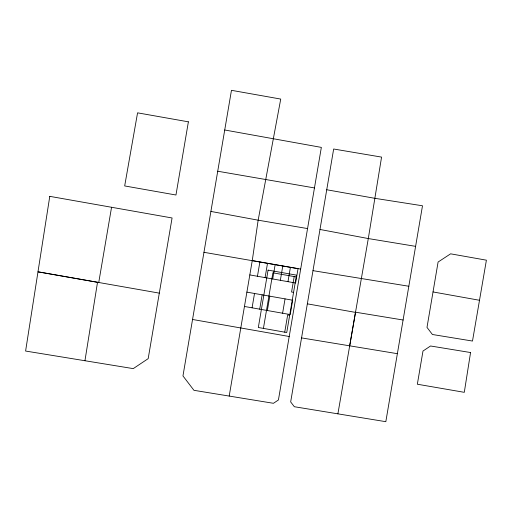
<?xml version="1.0" encoding="UTF-8"?>
<svg xmlns="http://www.w3.org/2000/svg" width="512" height="512" viewBox="0 0 512 512"><rect width="100%" height="100%" fill="white"/><g stroke="black" fill="none" stroke-linecap="round" stroke-linejoin="round"><path stroke-width="0.77" d="M229.197 396.077L252.262 260.576L258.157 220.186L280.736 99.072L231.462 90.317L182.963 375.93L193.939 390.31L273.44 403.296L278.426 399.974L321.35 147.392L224.71 129.99M84.947 360.736L97.523 282.278M326.72 189.754L375.002 198.342L422.496 205.779L385.824 421.683L294.323 406.72L290.669 401.92L333.664 149.005L381.568 157.101L368.301 238.56L337.894 413.843M433.024 291.942L438.093 262.035L450.611 253.824L486.4 260.179L472.493 341.05L432.41 334.496L426.995 327.392L433.024 291.942L479.52 300.282M111.558 207.264L98.739 282.502L37.984 271.821L159.309 293.133M252.083 307.821L254.522 293.478M257.453 276.269L259.891 261.926M259.712 309.171L262.15 294.829M265.082 277.619L267.52 263.277M263.418 328.403L272.883 272.826L296.198 276.922M267.347 310.522L269.779 296.179M272.71 278.97L275.149 264.627M280.339 280.32L282.778 265.978M282.605 313.222L285.043 298.88M287.974 281.664L290.413 267.322M284.736 332.173L287.667 314.957L289.664 315.309M294.195 276.57L291.571 292.006L293.568 292.358M349.683 345.824L355.488 312.39L307.328 303.84M312.973 270.65L408.845 286.253M415.597 246.349L368.301 238.56L319.987 229.466M355.507 312.198L403.117 320.013M301.549 337.901L397.376 353.683M307.565 228.576L258.157 220.186L210.906 211.43M203.955 252.307L300.672 269.082M217.741 171.232L314.47 187.936M252.262 260.576L298.042 268.672L295.603 283.014L249.824 274.918M246.893 292.128L292.672 300.224L290.234 314.566L244.448 306.47M192.55 319.469L289.203 336.506M49.779 196.346L25.6 351.046L133.248 368.621L148.179 358.65L172.077 217.971L49.779 196.346M470.56 352.538L464.294 392.326L417.344 384.224L422.989 351.04L430.554 345.99L470.56 352.538M188.384 121.83L175.962 195.008L124.678 185.939L137.568 112.838L188.384 121.83M268.083 270.118L258.323 327.501L286.739 332.525L296.499 275.142L268.083 270.118"/></g></svg>
